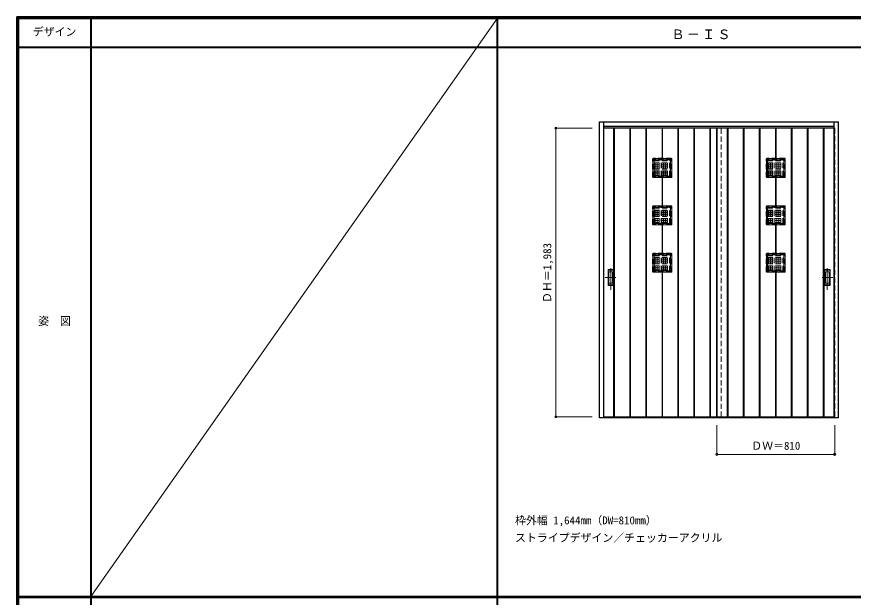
# Model space of a CAD drawing. Units: millimetres, scale not verified. Extents: x -6000 to 5700, y -4307 to 4175.
# Drawn here: x -6000 to -250, y 186 to 4175 of the extents above; entities that cross this region are included whole.
import ezdxf
from ezdxf.enums import TextEntityAlignment as Align

# ---------------------------------------------------------------- set-up
doc = ezdxf.new("R2010")
doc.units = ezdxf.units.MM
doc.header["$LTSCALE"] = 30
doc.header["$PDMODE"] = 32
doc.header["$PDSIZE"] = 15
doc.linetypes.add('CHAIN1', pattern=[8, 5, -1, 1, -1])
doc.linetypes.add('DASHED1', pattern=[1.8, 1.2, -0.6])
for name, color, linetype, lineweight in [('0-2_扉', 3, 'Continuous', 25), ('0-3_仕上げ', 7, 'Continuous', 18), ('0-4_枠', 3, 'Continuous', 25), ('0-6_引手', 7, 'Continuous', 18), ('0-A_文字', 7, 'Continuous', 18), ('0-B_寸法', 4, 'Continuous', 9), ('0-C_ハッチ', 4, 'DASHED1', 9), ('F-1_枠', 6, 'Continuous', 40), ('F-A_文字', 7, 'Continuous', 18)]:
    doc.layers.add(name, color=color, linetype=linetype, lineweight=lineweight)
doc.styles.add('ＭＳ ゴシック', font='')
doc.styles.get('ＭＳ ゴシック').set_extended_font_data('MS Gothic')

msp = doc.modelspace()

# ---------------------------------------------------------------- linework, layer by layer
at = {"layer": '0-2_扉', "color": 4, "linetype": 'DASHED1', "lineweight": 9}
for p, q in [((-1968, 3409), (-1968, 1426)), ((-1965, 3409), (-1968, 3409)), ((-1158, 1426), (-1158, 3409)), ((-381, 3409), (-378, 3409)), ((-1968, 1426), (-1965, 1426))]:
    msp.add_line(p, q, dxfattribs=at)
at = {"layer": '0-2_扉'}
for p, q in [((-1966, 1426), (-1966, 3409)), ((-381, 3409), (-1965, 3409)), ((-1895, 1426), (-1895, 3409)), ((-1891, 1426), (-1891, 3409)), ((-1785, 1426), (-1785, 3409)), ((-1781, 1426), (-1781, 3409)), ((-1675, 1426), (-1675, 3409)), ((-1671, 1426), (-1671, 3409)), ((-1455, 1426), (-1455, 3409)), ((-1451, 1426), (-1451, 3409)), ((-1345, 1426), (-1345, 3409)), ((-1341, 1426), (-1341, 3409)), ((-1235, 1426), (-1235, 3409)), ((-1231, 1426), (-1231, 3409)), ((-1188, 1426), (-1188, 3409)), ((-1186, 1426), (-1186, 3409)), ((-1115, 1426), (-1115, 3409)), ((-1111, 1426), (-1111, 3409)), ((-1005, 1426), (-1005, 3409)), ((-1001, 1426), (-1001, 3409)), ((-895, 1426), (-895, 3409)), ((-891, 1426), (-891, 3409)), ((-675, 1426), (-675, 3409)), ((-671, 1426), (-671, 3409)), ((-565, 1426), (-565, 3409)), ((-561, 1426), (-561, 3409)), ((-455, 1426), (-455, 3409)), ((-451, 1426), (-451, 3409)), ((-380, 1426), (-380, 3409)), ((-1965, 1426), (-381, 1426)), ((-381, 1426.2), (-381, 1426.54))]:
    msp.add_line(p, q, dxfattribs=at)
at = {"layer": '0-2_扉', "color": 7, "lineweight": 18}
for p, q in [((-1893, 1426), (-1893, 3409)), ((-1783, 1426), (-1783, 3409)), ((-1673, 1426), (-1673, 3409)), ((-1453, 1426), (-1453, 3409)), ((-1343, 1426), (-1343, 3409)), ((-1233, 1426), (-1233, 3409)), ((-1113, 1426), (-1113, 3409)), ((-1003, 1426), (-1003, 3409)), ((-893, 1426), (-893, 3409)), ((-673, 1426), (-673, 3409)), ((-563, 1426), (-563, 3409)), ((-453, 1426), (-453, 3409))]:
    msp.add_line(p, q, dxfattribs=at)
at = {"layer": '0-2_扉', "color": 4, "linetype": 'DASHED1', "lineweight": 9}
msp.add_lwpolyline([(-378, 3409), (-378, 1426), (-381, 1426)], dxfattribs=at)
at = {"layer": '0-3_仕上げ'}
for p, q in [((-1565, 3201), (-1565, 3409)), ((-1563, 3201), (-1563, 3409)), ((-1561, 3201), (-1561, 3409)), ((-785, 3201), (-785, 3409)), ((-783, 3201), (-783, 3409)), ((-781, 3201), (-781, 3409)), ((-1498, 3201), (-1628, 3201)), ((-1628, 3071), (-1628, 3201)), ((-1628, 3201), (-1619, 3192)), ((-1507, 3192), (-1619, 3192)), ((-1619, 3080), (-1619, 3192)), ((-1507, 3192), (-1498, 3201)), ((-1507, 3080), (-1507, 3192)), ((-1498, 3071), (-1498, 3201)), ((-718, 3201), (-848, 3201)), ((-848, 3071), (-848, 3201)), ((-848, 3201), (-839, 3192)), ((-727, 3192), (-839, 3192)), ((-839, 3080), (-839, 3192)), ((-727, 3192), (-718, 3201)), ((-727, 3080), (-727, 3192)), ((-718, 3071), (-718, 3201)), ((-1498, 3071), (-1628, 3071)), ((-1565, 2875), (-1565, 3071)), ((-1565, 2875), (-1565, 3071)), ((-1563, 2875), (-1563, 3071)), ((-1563, 2899.3), (-1563, 3071)), ((-1561, 2875), (-1561, 3071)), ((-1561, 2875), (-1561, 3071)), ((-1507, 3080), (-1498, 3071)), ((-718, 3071), (-848, 3071)), ((-785, 2875), (-785, 3071)), ((-785, 2875), (-785, 3071)), ((-783, 2875), (-783, 3071)), ((-783, 2899.3), (-783, 3071)), ((-781, 2875), (-781, 3071)), ((-781, 2875), (-781, 3071)), ((-727, 3080), (-718, 3071)), ((-1498, 2875), (-1628, 2875)), ((-1628, 2745), (-1628, 2875)), ((-1628, 2875), (-1619, 2866)), ((-1507, 2866), (-1498, 2875)), ((-1498, 2745), (-1498, 2875)), ((-718, 2875), (-848, 2875)), ((-848, 2745), (-848, 2875)), ((-848, 2875), (-839, 2866)), ((-727, 2866), (-718, 2875)), ((-718, 2745), (-718, 2875)), ((-1507, 2866), (-1619, 2866)), ((-1619, 2754), (-1619, 2866)), ((-1507, 2754), (-1507, 2866)), ((-727, 2866), (-839, 2866)), ((-839, 2754), (-839, 2866)), ((-727, 2754), (-727, 2866)), ((-1498, 2745), (-1628, 2745)), ((-1565, 2549), (-1565, 2745)), ((-1565, 2549), (-1565, 2745)), ((-1563, 2549), (-1563, 2745)), ((-1561, 2549), (-1561, 2745)), ((-1561, 2549), (-1561, 2745)), ((-1507, 2754), (-1498, 2745)), ((-718, 2745), (-848, 2745)), ((-785, 2549), (-785, 2745)), ((-785, 2549), (-785, 2745)), ((-783, 2549), (-783, 2745)), ((-781, 2549), (-781, 2745)), ((-781, 2549), (-781, 2745)), ((-727, 2754), (-718, 2745)), ((-1498, 2549), (-1628, 2549)), ((-1628, 2419), (-1628, 2549)), ((-1628, 2549), (-1619, 2540)), ((-1507, 2540), (-1619, 2540)), ((-1619, 2428), (-1619, 2540)), ((-1507, 2540), (-1498, 2549)), ((-1507, 2428), (-1507, 2540)), ((-1498, 2419), (-1498, 2549)), ((-718, 2549), (-848, 2549)), ((-848, 2419), (-848, 2549)), ((-848, 2549), (-839, 2540)), ((-727, 2540), (-839, 2540)), ((-839, 2428), (-839, 2540)), ((-727, 2540), (-718, 2549)), ((-727, 2428), (-727, 2540)), ((-718, 2419), (-718, 2549)), ((-1498, 2419), (-1628, 2419)), ((-1565, 1426), (-1565, 2419)), ((-1563, 1426), (-1563, 2419)), ((-1561, 1426), (-1561, 2419)), ((-1507, 2428), (-1498, 2419)), ((-718, 2419), (-848, 2419)), ((-785, 1426), (-785, 2419)), ((-783, 1426), (-783, 2419)), ((-781, 1426), (-781, 2419)), ((-727, 2428), (-718, 2419))]:
    msp.add_line(p, q, dxfattribs=at)
at = {"layer": '0-3_仕上げ', "linetype": 'DASHED1'}
for p, q in [((-1500, 3199), (-1626, 3199)), ((-1500, 3073), (-1500, 3199)), ((-720, 3199), (-846, 3199)), ((-720, 3073), (-720, 3199)), ((-1500, 2873), (-1626, 2873)), ((-1500, 2747), (-1500, 2873)), ((-720, 2873), (-846, 2873)), ((-720, 2747), (-720, 2873)), ((-1500, 2547), (-1626, 2547)), ((-1500, 2421), (-1500, 2547)), ((-720, 2547), (-846, 2547)), ((-720, 2421), (-720, 2547))]:
    msp.add_line(p, q, dxfattribs=at)
at = {"layer": '0-3_仕上げ', "color": 6, "linetype": 'DASHED1', "lineweight": 40}
for p, q in [((-1501, 3198), (-1625, 3198)), ((-1625, 3074), (-1625, 3198)), ((-1501, 3074), (-1501, 3198)), ((-721, 3198), (-845, 3198)), ((-845, 3074), (-845, 3198)), ((-721, 3074), (-721, 3198)), ((-1501, 3074), (-1625, 3074)), ((-721, 3074), (-845, 3074)), ((-1501, 2872), (-1625, 2872)), ((-1625, 2748), (-1625, 2872)), ((-1501, 2748), (-1501, 2872)), ((-721, 2872), (-845, 2872)), ((-845, 2748), (-845, 2872)), ((-721, 2748), (-721, 2872)), ((-1501, 2748), (-1625, 2748)), ((-721, 2748), (-845, 2748)), ((-1501, 2546), (-1625, 2546)), ((-1625, 2422), (-1625, 2546)), ((-1501, 2422), (-1501, 2546)), ((-721, 2546), (-845, 2546)), ((-845, 2422), (-845, 2546)), ((-721, 2422), (-721, 2546)), ((-1501, 2422), (-1625, 2422)), ((-721, 2422), (-845, 2422))]:
    msp.add_line(p, q, dxfattribs=at)
at = {"layer": '0-3_仕上げ', "linetype": 'DASHED1'}
for points in [[(-1500, 3073), (-1626, 3073), (-1626, 3199)], [(-720, 3073), (-846, 3073), (-846, 3199)], [(-1500, 2747), (-1626, 2747), (-1626, 2873)], [(-720, 2747), (-846, 2747), (-846, 2873)], [(-1500, 2421), (-1626, 2421), (-1626, 2547)], [(-720, 2421), (-846, 2421), (-846, 2547)]]:
    msp.add_lwpolyline(points, dxfattribs=at)
at = {"layer": '0-3_仕上げ'}
for points in [[(-1507, 3080), (-1619, 3080), (-1628, 3071)], [(-727, 3080), (-839, 3080), (-848, 3071)], [(-1507, 2754), (-1619, 2754), (-1628, 2745)], [(-727, 2754), (-839, 2754), (-848, 2745)], [(-1507, 2428), (-1619, 2428), (-1628, 2419)], [(-727, 2428), (-839, 2428), (-848, 2419)]]:
    msp.add_lwpolyline(points, dxfattribs=at)
at = {"layer": '0-4_枠'}
for p, q in [((-1995, 3453), (-351, 3453)), ((-1995, 1418), (-1995, 3453)), ((-1965, 1418), (-1965, 3453)), ((-381, 1426.54), (-381, 3453)), ((-351, 1418), (-351, 3453)), ((-1965, 3423), (-381, 3423)), ((-1965, 1418), (-1995, 1418)), ((-381, 1421), (-1965, 1421)), ((-381, 1418), (-1965, 1418)), ((-381, 1418), (-381, 1426.2)), ((-351, 1418), (-381, 1418))]:
    msp.add_line(p, q, dxfattribs=at)
at = {"layer": '0-6_引手'}
for p, q in [((-1936, 2438.5), (-1898, 2438.5)), ((-1936, 2328.5), (-1936, 2438.5)), ((-1929.5, 2422.5), (-1904.5, 2422.5)), ((-1929.5, 2344.5), (-1929.5, 2422.5)), ((-1904.5, 2344.5), (-1904.5, 2422.5)), ((-1898, 2328.5), (-1898, 2438.5)), ((-410, 2438.5), (-448, 2438.5)), ((-448, 2328.5), (-448, 2438.5)), ((-416.5, 2422.5), (-441.5, 2422.5)), ((-441.5, 2344.5), (-441.5, 2422.5)), ((-416.5, 2344.5), (-416.5, 2422.5)), ((-410, 2328.5), (-410, 2438.5)), ((-1936, 2328.5), (-1898, 2328.5)), ((-1929.5, 2344.5), (-1904.5, 2344.5)), ((-410, 2328.5), (-448, 2328.5)), ((-416.5, 2344.5), (-441.5, 2344.5))]:
    msp.add_line(p, q, dxfattribs=at)
at = {"layer": '0-6_引手', "linetype": 'CHAIN1'}
for p, q in [((-1917, 2298.27), (-1917, 2469.12)), ((-429, 2298.27), (-429, 2469.12)), ((-1955.07, 2383.5), (-1882.56, 2383.5)), ((-390.93, 2383.5), (-463.44, 2383.5))]:
    msp.add_line(p, q, dxfattribs=at)
at = {"layer": '0-6_引手', "linetype": 'DASHED1'}
for p, q in [((-1901, 2332.5), (-1901, 2434.5)), ((-445, 2332.5), (-445, 2434.5)), ((-1933, 2332.5), (-1901, 2332.5)), ((-413, 2332.5), (-445, 2332.5))]:
    msp.add_line(p, q, dxfattribs=at)
for points in [[(-1933, 2332.5), (-1933, 2434.5), (-1901, 2434.5)], [(-413, 2332.5), (-413, 2434.5), (-445, 2434.5)]]:
    msp.add_lwpolyline(points, dxfattribs=at)
at = {"layer": '0-B_寸法'}
for p, q in [((-2295, 3409), (-2045, 3409)), ((-2295, 3409), (-2295, 1426)), ((-2295, 1426), (-2045, 1426)), ((-1188, 1168), (-1188, 1368)), ((-378, 1168), (-378, 1368)), ((-1188, 1168), (-378, 1168))]:
    msp.add_line(p, q, dxfattribs=at)
at = {"layer": '0-B_寸法', "color": 7}
for p in [(-2295, 3409), (-2295, 1426), (-1188, 1168), (-378, 1168)]:
    msp.add_point(p, dxfattribs=at)
at = {"layer": '0-C_ハッチ'}
for p, q in [((-1619, 3185.5), (-1507, 3185.5)), ((-1619, 3184.5), (-1507, 3184.5)), ((-1619, 3171.5), (-1507, 3171.5)), ((-1619, 3170.5), (-1507, 3170.5)), ((-1612.5, 3080), (-1612.5, 3192)), ((-1611.5, 3080), (-1611.5, 3192)), ((-1598.5, 3080), (-1598.5, 3192)), ((-1597.5, 3080), (-1597.5, 3192)), ((-1584.5, 3080), (-1584.5, 3192)), ((-1583.5, 3080), (-1583.5, 3192)), ((-1570.5, 3080), (-1570.5, 3192)), ((-1569.5, 3080), (-1569.5, 3192)), ((-1556.5, 3080), (-1556.5, 3192)), ((-1555.5, 3080), (-1555.5, 3192)), ((-1542.5, 3080), (-1542.5, 3192)), ((-1541.5, 3080), (-1541.5, 3192)), ((-1528.5, 3080), (-1528.5, 3192)), ((-1527.5, 3080), (-1527.5, 3192)), ((-1514.5, 3080), (-1514.5, 3192)), ((-1513.5, 3080), (-1513.5, 3192)), ((-839, 3185.5), (-727, 3185.5)), ((-839, 3184.5), (-727, 3184.5)), ((-839, 3171.5), (-727, 3171.5)), ((-839, 3170.5), (-727, 3170.5)), ((-832.5, 3080), (-832.5, 3192)), ((-831.5, 3080), (-831.5, 3192)), ((-818.5, 3080), (-818.5, 3192)), ((-817.5, 3080), (-817.5, 3192)), ((-804.5, 3080), (-804.5, 3192)), ((-803.5, 3080), (-803.5, 3192)), ((-790.5, 3080), (-790.5, 3192)), ((-789.5, 3080), (-789.5, 3192)), ((-776.5, 3080), (-776.5, 3192)), ((-775.5, 3080), (-775.5, 3192)), ((-762.5, 3080), (-762.5, 3192)), ((-761.5, 3080), (-761.5, 3192)), ((-748.5, 3080), (-748.5, 3192)), ((-747.5, 3080), (-747.5, 3192)), ((-734.5, 3080), (-734.5, 3192)), ((-733.5, 3080), (-733.5, 3192)), ((-1619, 3157.5), (-1507, 3157.5)), ((-1619, 3156.5), (-1507, 3156.5)), ((-1619, 3143.5), (-1507, 3143.5)), ((-1619, 3142.5), (-1507, 3142.5)), ((-1619, 3129.5), (-1507, 3129.5)), ((-1619, 3128.5), (-1507, 3128.5)), ((-1619, 3115.5), (-1507, 3115.5)), ((-1619, 3114.5), (-1507, 3114.5)), ((-839, 3157.5), (-727, 3157.5)), ((-839, 3156.5), (-727, 3156.5)), ((-839, 3143.5), (-727, 3143.5)), ((-839, 3142.5), (-727, 3142.5)), ((-839, 3129.5), (-727, 3129.5)), ((-839, 3128.5), (-727, 3128.5)), ((-839, 3115.5), (-727, 3115.5)), ((-839, 3114.5), (-727, 3114.5)), ((-1619, 3101.5), (-1507, 3101.5)), ((-1619, 3100.5), (-1507, 3100.5)), ((-1619, 3087.5), (-1507, 3087.5)), ((-1619, 3086.5), (-1507, 3086.5)), ((-839, 3101.5), (-727, 3101.5)), ((-839, 3100.5), (-727, 3100.5)), ((-839, 3087.5), (-727, 3087.5)), ((-839, 3086.5), (-727, 3086.5)), ((-1619, 2859.5), (-1507, 2859.5)), ((-1619, 2858.5), (-1507, 2858.5)), ((-1619, 2845.5), (-1507, 2845.5)), ((-1619, 2844.5), (-1507, 2844.5)), ((-1619, 2831.5), (-1507, 2831.5)), ((-1619, 2830.5), (-1507, 2830.5)), ((-1619, 2817.5), (-1507, 2817.5)), ((-1612.5, 2754), (-1612.5, 2866)), ((-1611.5, 2754), (-1611.5, 2866)), ((-1598.5, 2754), (-1598.5, 2866)), ((-1597.5, 2754), (-1597.5, 2866)), ((-1584.5, 2754), (-1584.5, 2866)), ((-1583.5, 2754), (-1583.5, 2866)), ((-1570.5, 2754), (-1570.5, 2866)), ((-1569.5, 2754), (-1569.5, 2866)), ((-1556.5, 2754), (-1556.5, 2866)), ((-1555.5, 2754), (-1555.5, 2866)), ((-1542.5, 2754), (-1542.5, 2866)), ((-1541.5, 2754), (-1541.5, 2866)), ((-1528.5, 2754), (-1528.5, 2866)), ((-1527.5, 2754), (-1527.5, 2866)), ((-1514.5, 2754), (-1514.5, 2866)), ((-1513.5, 2754), (-1513.5, 2866)), ((-839, 2859.5), (-727, 2859.5)), ((-839, 2858.5), (-727, 2858.5)), ((-839, 2845.5), (-727, 2845.5)), ((-839, 2844.5), (-727, 2844.5)), ((-839, 2831.5), (-727, 2831.5)), ((-839, 2830.5), (-727, 2830.5)), ((-839, 2817.5), (-727, 2817.5)), ((-832.5, 2754), (-832.5, 2866)), ((-831.5, 2754), (-831.5, 2866)), ((-818.5, 2754), (-818.5, 2866)), ((-817.5, 2754), (-817.5, 2866)), ((-804.5, 2754), (-804.5, 2866)), ((-803.5, 2754), (-803.5, 2866)), ((-790.5, 2754), (-790.5, 2866)), ((-789.5, 2754), (-789.5, 2866)), ((-776.5, 2754), (-776.5, 2866)), ((-775.5, 2754), (-775.5, 2866)), ((-762.5, 2754), (-762.5, 2866)), ((-761.5, 2754), (-761.5, 2866)), ((-748.5, 2754), (-748.5, 2866)), ((-747.5, 2754), (-747.5, 2866)), ((-734.5, 2754), (-734.5, 2866)), ((-733.5, 2754), (-733.5, 2866)), ((-1619, 2816.5), (-1507, 2816.5)), ((-1619, 2803.5), (-1507, 2803.5)), ((-1619, 2802.5), (-1507, 2802.5)), ((-1619, 2789.5), (-1507, 2789.5)), ((-1619, 2788.5), (-1507, 2788.5)), ((-1619, 2775.5), (-1507, 2775.5)), ((-1619, 2774.5), (-1507, 2774.5)), ((-1619, 2761.5), (-1507, 2761.5)), ((-1619, 2760.5), (-1507, 2760.5)), ((-839, 2816.5), (-727, 2816.5)), ((-839, 2803.5), (-727, 2803.5)), ((-839, 2802.5), (-727, 2802.5)), ((-839, 2789.5), (-727, 2789.5)), ((-839, 2788.5), (-727, 2788.5)), ((-839, 2775.5), (-727, 2775.5)), ((-839, 2774.5), (-727, 2774.5)), ((-839, 2761.5), (-727, 2761.5)), ((-839, 2760.5), (-727, 2760.5)), ((-1619, 2533.5), (-1507, 2533.5)), ((-1619, 2532.5), (-1507, 2532.5)), ((-1612.5, 2428), (-1612.5, 2540)), ((-1611.5, 2428), (-1611.5, 2540)), ((-1598.5, 2428), (-1598.5, 2540)), ((-1597.5, 2428), (-1597.5, 2540)), ((-1584.5, 2428), (-1584.5, 2540)), ((-1583.5, 2428), (-1583.5, 2540)), ((-1570.5, 2428), (-1570.5, 2540)), ((-1569.5, 2428), (-1569.5, 2540)), ((-1556.5, 2428), (-1556.5, 2540)), ((-1555.5, 2428), (-1555.5, 2540)), ((-1542.5, 2428), (-1542.5, 2540)), ((-1541.5, 2428), (-1541.5, 2540)), ((-1528.5, 2428), (-1528.5, 2540)), ((-1527.5, 2428), (-1527.5, 2540)), ((-1514.5, 2428), (-1514.5, 2540)), ((-1513.5, 2428), (-1513.5, 2540)), ((-839, 2533.5), (-727, 2533.5)), ((-839, 2532.5), (-727, 2532.5)), ((-832.5, 2428), (-832.5, 2540)), ((-831.5, 2428), (-831.5, 2540)), ((-818.5, 2428), (-818.5, 2540)), ((-817.5, 2428), (-817.5, 2540)), ((-804.5, 2428), (-804.5, 2540)), ((-803.5, 2428), (-803.5, 2540)), ((-790.5, 2428), (-790.5, 2540)), ((-789.5, 2428), (-789.5, 2540)), ((-776.5, 2428), (-776.5, 2540)), ((-775.5, 2428), (-775.5, 2540)), ((-762.5, 2428), (-762.5, 2540)), ((-761.5, 2428), (-761.5, 2540)), ((-748.5, 2428), (-748.5, 2540)), ((-747.5, 2428), (-747.5, 2540)), ((-734.5, 2428), (-734.5, 2540)), ((-733.5, 2428), (-733.5, 2540)), ((-1619, 2519.5), (-1507, 2519.5)), ((-1619, 2518.5), (-1507, 2518.5)), ((-1619, 2505.5), (-1507, 2505.5)), ((-1619, 2504.5), (-1507, 2504.5)), ((-1619, 2491.5), (-1507, 2491.5)), ((-1619, 2490.5), (-1507, 2490.5)), ((-1619, 2477.5), (-1507, 2477.5)), ((-1619, 2476.5), (-1507, 2476.5)), ((-839, 2519.5), (-727, 2519.5)), ((-839, 2518.5), (-727, 2518.5)), ((-839, 2505.5), (-727, 2505.5)), ((-839, 2504.5), (-727, 2504.5)), ((-839, 2491.5), (-727, 2491.5)), ((-839, 2490.5), (-727, 2490.5)), ((-839, 2477.5), (-727, 2477.5)), ((-839, 2476.5), (-727, 2476.5)), ((-1619, 2463.5), (-1507, 2463.5)), ((-1619, 2462.5), (-1507, 2462.5)), ((-1619, 2449.5), (-1507, 2449.5)), ((-1619, 2448.5), (-1507, 2448.5)), ((-1619, 2435.5), (-1507, 2435.5)), ((-1619, 2434.5), (-1507, 2434.5)), ((-839, 2463.5), (-727, 2463.5)), ((-839, 2462.5), (-727, 2462.5)), ((-839, 2449.5), (-727, 2449.5)), ((-839, 2448.5), (-727, 2448.5)), ((-839, 2435.5), (-727, 2435.5)), ((-839, 2434.5), (-727, 2434.5))]:
    msp.add_line(p, q, dxfattribs=at)
at = {"layer": 'F-1_枠'}
for p, q in [((-6000, 4175), (5700, 4175)), ((-6000, 4175), (-6000, -4205)), ((-6000, 4170), (5700, 4170)), ((-6000, 4165), (5700, 4165)), ((-5995, 4175), (-5995, -4205)), ((-5990, 4175), (-5990, -4205)), ((-5490, 4175), (-5490, -3790)), ((-2695, -3790), (-2695, 4175)), ((-6000, 3965), (5700, 3965)), ((-6000, 190.5), (5700, 190.5)), ((-6000, 187.5), (5700, 187.5))]:
    msp.add_line(p, q, dxfattribs=at)
at = {"layer": 'F-A_文字'}
msp.add_line((-5490, 190.5), (-2695, 4165), dxfattribs=at)

# ---------------------------------------------------------------- texts
at = {"layer": '0-A_文字', "style": 'ＭＳ ゴシック'}
for s, p in [('枠外幅 1,644mm（DW=810mm）', (-2575, 670.5)), ('ストライプデザイン／チェッカーアクリル', (-2575, 550.5))]:
    msp.add_text(s, height=54.99, dxfattribs=at).set_placement(p, align=Align.BOTTOM_LEFT)
at = {"layer": '0-A_文字', "insert": (-1500, 4020), "char_height": 65.98, "attachment_point": 7, "style": 'ＭＳ ゴシック'}
msp.add_mtext('\\T1.17;Ｂ－ＩＳ', dxfattribs=at)
at = {"layer": '0-B_寸法', "color": 7, "style": 'ＭＳ ゴシック'}
msp.add_text('ＤＨ＝1,983', height=54.99, rotation=90, dxfattribs=at).set_placement((-2310, 2208.25), align=Align.BOTTOM_LEFT)
msp.add_text('ＤＷ＝810', height=54.99, dxfattribs=at).set_placement((-951.75, 1183), align=Align.BOTTOM_LEFT)
at = {"layer": 'F-A_文字', "style": 'ＭＳ ゴシック'}
for s, p in [('デザイン', (-5890, 4027.5)), ('姿\u3000図', (-5852.5, 2040.25))]:
    msp.add_text(s, height=54.99, dxfattribs=at).set_placement(p, align=Align.BOTTOM_LEFT)

doc.saveas('drawing.dxf')
